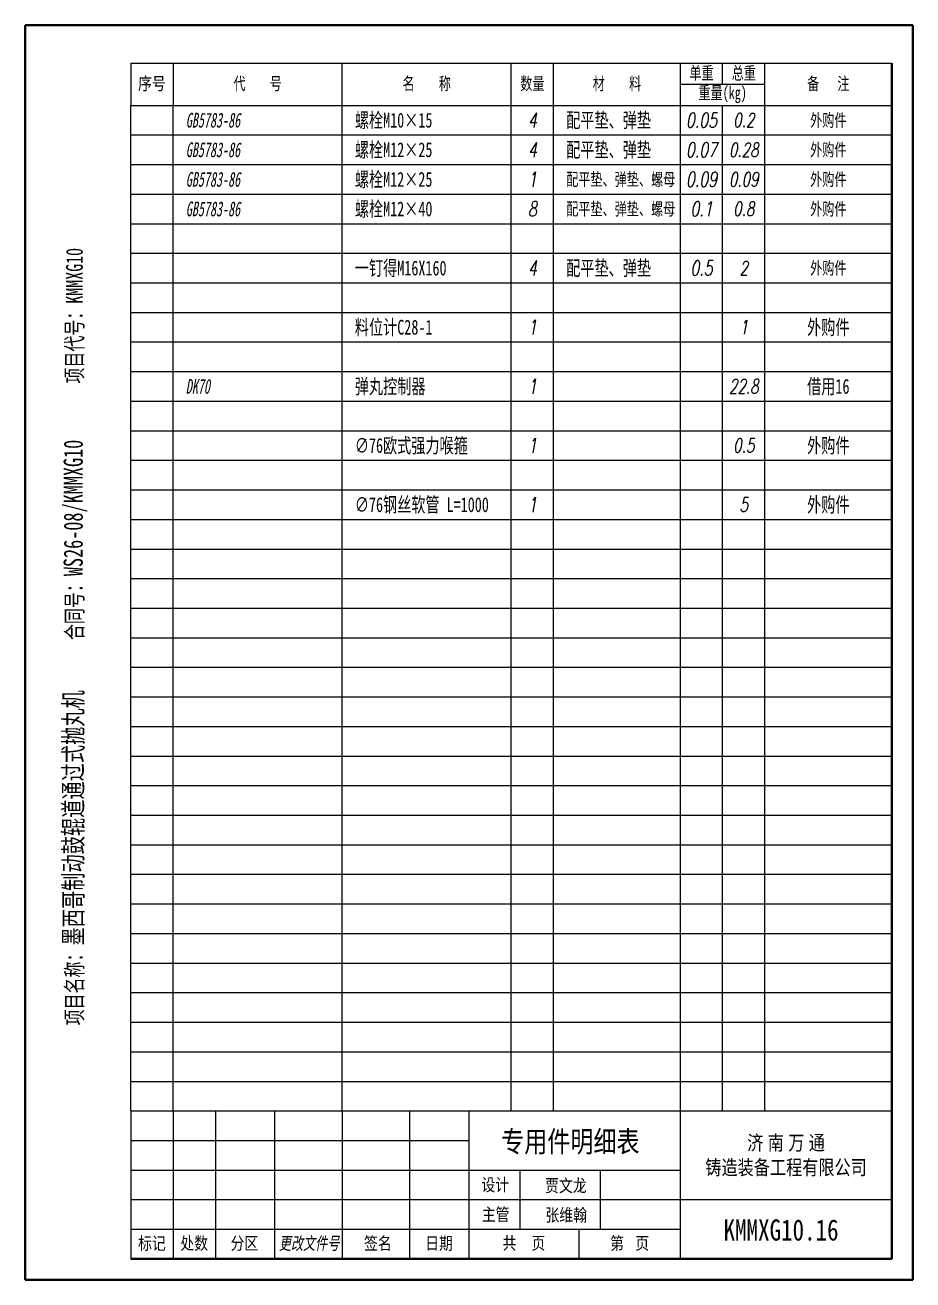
# Model space of a CAD drawing. Header units: millimetres. Extents: x 20942 to 27944, y 15544 to 18514.
# Drawn here: x 25844 to 27944, y 15544 to 18514 of the extents above; entities that cross this region are included whole.
import ezdxf
from ezdxf.enums import TextEntityAlignment as Align

# ---------------------------------------------------------------- set-up
doc = ezdxf.new("R2010")
doc.units = ezdxf.units.MM
doc.layers.add('$TD_AUDIT_GENERATED_(2C4)', color=7, linetype='Continuous', lineweight=40)
doc.layers.add('$TD_AUDIT_GENERATED_(2C5)', color=4, linetype='Continuous')
doc.layers.add('$TD_AUDIT_GENERATED_(2C6)', color=3, linetype='Continuous')
doc.styles.add('$TD_AUDIT_GENERATED_(2C7)', font='italic.shx', dxfattribs={"width": 0.7})
doc.styles.add('$TD_AUDIT_GENERATED_(2C8)', font='', dxfattribs={"width": 0.7})
doc.styles.get("Standard").update_dxf_attribs({"font": '', "width": 0.8})
doc.styles.get('$TD_AUDIT_GENERATED_(2C8)').set_extended_font_data('SimSun')
doc.styles.get('Standard').set_extended_font_data('SimSun')

# ---------------------------------------------------------------- blocks, each defined once
blk = doc.blocks.new('$TD_AUDIT_GENERATED_(8CD2)')
for p, q in [((0, 7), (180, 7)), ((0, 0), (0, 7)), ((10, 0), (10, 7)), ((50, 0), (50, 7)), ((90, 0), (90, 7)), ((100, 0), (100, 7)), ((130, 0), (130, 7)), ((140, 0), (140, 7)), ((150, 0), (150, 7)), ((180, 0), (180, 7)), ((0, 0), (180, 0))]:
    blk.add_line(p, q)
at = {"width": 0.7, "flags": 8}
for tag, style, p in [('1', '$TD_AUDIT_GENERATED_(2C7)', (5, 3.5)), ('4', '$TD_AUDIT_GENERATED_(2C7)', (95, 3.5)), ('6', '$TD_AUDIT_GENERATED_(2C7)', (135, 3.5)), ('7', '$TD_AUDIT_GENERATED_(2C7)', (145, 3.5)), ('8', '$TD_AUDIT_GENERATED_(2C8)', (165, 3.5))]:
    blk.add_attdef(tag, text='', height=3.5, dxfattribs=dict(at, style=style)).set_placement(p, align=Align.MIDDLE_CENTER)
at = {"color": 141, "flags": 8}
for tag, style, width, p in [('2', '$TD_AUDIT_GENERATED_(2C7)', 0.6, (13, 3.5)), ('3', '$TD_AUDIT_GENERATED_(2C8)', 0.7, (53, 3.5)), ('5', '$TD_AUDIT_GENERATED_(2C7)', 0.7, (103, 3.5))]:
    blk.add_attdef(tag, text='', height=3.5, dxfattribs=dict(at, style=style, width=width)).set_placement(p, align=Align.MIDDLE_LEFT)
blk = doc.blocks.new('$TD_AUDIT_GENERATED_(8CB9)')
for p, q in [((0, 10), (180, 10)), ((0, 10), (0, 0)), ((10, 10), (10, 0)), ((50, 0), (50, 10)), ((90, 0), (90, 10)), ((100, 0), (100, 10)), ((130, 0), (130, 10)), ((140, 5), (140, 10)), ((150, 0), (150, 10)), ((180, 10), (180, 0)), ((130, 5), (150, 5)), ((0, 0), (180, 0))]:
    blk.add_line(p, q)
at = {"char_height": 3, "attachment_point": 5, "style": '$TD_AUDIT_GENERATED_(2C8)'}
for s, insert in [('\\M+5B5A5\\M+5D6D8', (135, 7.5)), ('\\M+5D7DC\\M+5D6D8', (145, 7.5)), ('\\M+5B4FA    \\M+5BAC5', (30, 5)), ('\\M+5C3FB    \\M+5B3C6', (70, 5)), ('\\M+5CAFD\\M+5C1BF', (95, 5)), ('\\M+5B2C4    \\M+5C1CF', (115, 5)), ('\\M+5B1B8   \\M+5D7A2', (165, 5)), ('\\M+5D6D8\\M+5C1BF(kg)', (140, 2.5))]:
    blk.add_mtext(s, dxfattribs=dict(at, insert=insert))
at = {"insert": (5, 5), "char_height": 3, "attachment_point": 5}
blk.add_mtext('{\\f\uffbfﾬￌﾣﾤ_GB2312|b0|i0|c134|p49;\\M+5D0F2\\M+5BAC5}', dxfattribs=at)
blk = doc.blocks.new('$TD_AUDIT_GENERATED_(29EC1)')
at = {"layer": '$TD_AUDIT_GENERATED_(2C5)'}
for p, q in [((-180, 35), (-180, 0)), ((-180, 35), (0, 35)), ((-170, 35), (-170, 0)), ((-160, 35), (-160, 0)), ((-146, 35), (-146, 0)), ((-130, 35), (-130, 0)), ((-114, 0), (-114, 35)), ((-100, 35), (-100, 0)), ((-50, 0), (-50, 35)), ((-180, 28), (-100, 28)), ((-180, 21), (-50, 21)), ((-88, 21), (-88, 7)), ((-69, 21), (-69, 7)), ((-180, 14), (0, 14)), ((-50, 0), (-50, 9)), ((-180, 7), (-50, 7)), ((-74, 7), (-74, 0))]:
    blk.add_line(p, q, dxfattribs=at)
at = {"layer": '$TD_AUDIT_GENERATED_(2C5)', "attachment_point": 5}
for s, insert, char_height, width in [('{\\f\uffbfﾬￌﾣﾤ_GB2312|b0|i0|c134|p49;\\M+5BCC3 \\M+5C4CF \\M+5CDF2 \\M+5CDA8\\P\\M+5D6FD\\M+5D4EC\\M+5D7B0\\M+5B1B8\\M+5B9A4\\M+5B3CC\\M+5D3D0\\M+5CFDE\\M+5B9AB\\M+5CBBE}', (-25, 24.35), 3.5, 50), ('\\M+5C9E8\\M+5BCC6', (-93.79, 17.35), 3, 10), ('\\M+5D6F7\\M+5B9DC', (-93.7, 10.34), 3, 10), ('{\\f\uffbfﾬￌﾣﾤ_GB2312|b0|i0|c134|p49;\\M+5B1EA\\M+5BCC7}', (-175, 3.5), 3, 10), ('{\\f\uffbfﾬￌﾣﾤ_GB2312|b0|i0|c134|p49;\\M+5B4A6\\M+5CAFD}', (-165, 3.5), 3, 10), ('{\\f\uffbfﾬￌﾣﾤ_GB2312|b0|i0|c134|p49;\\M+5B7D6\\M+5C7F8}', (-153.14, 3.5), 3, 10), ('{\\f\uffbfﾬￌﾣﾤ_GB2312|b0|i0|c134|p49;\\M+5C7A9\\M+5C3FB}', (-121.57, 3.5), 3, 10), ('{\\f\uffbfﾬￌﾣﾤ_GB2312|b0|i0|c134|p49;\\M+5C8D5\\M+5C6DA}', (-107.1, 3.5), 3, 10), ('{\\f\uffbfﾬￌﾣﾤ_GB2312|b0|i0|c134|p49;\\M+5B9B2    \\M+5D2B3}', (-87, 3.54), 3, 26), ('{\\f\uffbfﾬￌﾣﾤ_GB2312|b0|i0|c134|p49;\\M+5B5DA   \\M+5D2B3}', (-62, 3.52), 3, 24)]:
    blk.add_mtext(s, dxfattribs=dict(at, insert=insert, char_height=char_height, width=width))
at = {"layer": '$TD_AUDIT_GENERATED_(2C5)', "insert": (-137.8, 3.5), "char_height": 3, "width": 17.8935, "attachment_point": 5, "style": '$TD_AUDIT_GENERATED_(2C7)'}
blk.add_mtext('\\M+5B8FC\\M+5B8C4\\M+5CEC4\\M+5BCFE\\M+5BAC5', dxfattribs=at)
at = {"layer": '$TD_AUDIT_GENERATED_(2C5)', "width": 0.8}
for tag, p in [('姓名', (-81.98, 15.82)), ('姓名', (-81.91, 8.86)), ('N', (-62.53, 1.68))]:
    blk.add_attdef(tag, p, '', height=3, dxfattribs=at)
for tag, height, p in [('S', 5, (-26.18, 4.31)), ('M', 3, (-86.59, 1.67))]:
    blk.add_attdef(tag, text='', height=height, dxfattribs=at).set_placement(p, align=Align.CENTER)
at = {"layer": '$TD_AUDIT_GENERATED_(2C6)', "insert": (-76.02, 27.45), "char_height": 5, "width": 39.6863, "attachment_point": 5}
blk.add_mtext('{\\C4;\\M+5D7A8\\M+5D3C3\\M+5BCFE\\M+5C3F7\\M+5CFB8\\M+5B1ED}', dxfattribs=at)

msp = doc.modelspace()

# ---------------------------------------------------------------- linework, layer by layer
at = {"layer": '$TD_AUDIT_GENERATED_(2C4)'}
for p, q in [((27944.3, 18513.7), (25844.3, 18513.7)), ((25844.3, 18513.7), (25844.3, 15543.7)), ((27944.3, 18513.7), (27944.3, 15543.7)), ((27894.3, 18423.7), (27894.3, 15593.7)), ((27894.3, 15593.7), (26094.3, 15593.7)), ((27944.3, 15543.7), (25844.3, 15543.7))]:
    msp.add_line(p, q, dxfattribs=at)

# ---------------------------------------------------------------- block references
at = {"layer": '$TD_AUDIT_GENERATED_(2C5)', "xscale": 10, "yscale": 10, "zscale": 10}
for name, p in [('$TD_AUDIT_GENERATED_(8CB9)', (26094.3, 18323.7)), ('$TD_AUDIT_GENERATED_(8CD2)', (26094.3, 17973.7)), ('$TD_AUDIT_GENERATED_(8CD2)', (26094.3, 17833.7)), ('$TD_AUDIT_GENERATED_(8CD2)', (26094.3, 17763.7)), ('$TD_AUDIT_GENERATED_(8CD2)', (26094.3, 17693.7)), ('$TD_AUDIT_GENERATED_(8CD2)', (26094.3, 17623.7)), ('$TD_AUDIT_GENERATED_(8CD2)', (26094.3, 17553.7)), ('$TD_AUDIT_GENERATED_(8CD2)', (26094.3, 17483.7)), ('$TD_AUDIT_GENERATED_(8CD2)', (26094.3, 17413.7)), ('$TD_AUDIT_GENERATED_(8CD2)', (26094.3, 17343.7)), ('$TD_AUDIT_GENERATED_(8CD2)', (26094.3, 17273.7)), ('$TD_AUDIT_GENERATED_(8CD2)', (26094.3, 17203.7)), ('$TD_AUDIT_GENERATED_(8CD2)', (26094.3, 17133.7)), ('$TD_AUDIT_GENERATED_(8CD2)', (26094.3, 17063.7)), ('$TD_AUDIT_GENERATED_(8CD2)', (26094.3, 16993.7)), ('$TD_AUDIT_GENERATED_(8CD2)', (26094.3, 16923.7)), ('$TD_AUDIT_GENERATED_(8CD2)', (26094.3, 16853.7)), ('$TD_AUDIT_GENERATED_(8CD2)', (26094.3, 16783.7)), ('$TD_AUDIT_GENERATED_(8CD2)', (26094.3, 16713.7)), ('$TD_AUDIT_GENERATED_(8CD2)', (26094.3, 16643.7)), ('$TD_AUDIT_GENERATED_(8CD2)', (26094.3, 16573.7)), ('$TD_AUDIT_GENERATED_(8CD2)', (26094.3, 16503.7)), ('$TD_AUDIT_GENERATED_(8CD2)', (26094.3, 16433.7)), ('$TD_AUDIT_GENERATED_(8CD2)', (26094.3, 16363.7)), ('$TD_AUDIT_GENERATED_(8CD2)', (26094.3, 16293.7)), ('$TD_AUDIT_GENERATED_(8CD2)', (26094.3, 16223.7)), ('$TD_AUDIT_GENERATED_(8CD2)', (26094.3, 16153.7)), ('$TD_AUDIT_GENERATED_(8CD2)', (26094.3, 16083.7)), ('$TD_AUDIT_GENERATED_(8CD2)', (26094.3, 16013.7)), ('$TD_AUDIT_GENERATED_(8CD2)', (26094.3, 15943.7))]:
    msp.add_blockref(name, p, dxfattribs=at)
at = {"layer": '$TD_AUDIT_GENERATED_(2C5)'}
ref = msp.add_blockref('$TD_AUDIT_GENERATED_(8CD2)', (26094.3, 18253.7), dxfattribs=dict(at, xscale=10.00000000000728, yscale=10.00000000000728, zscale=10.00000000000728))
ref.add_attrib('2', 'GB5783-86', dxfattribs={"layer": '0', "color": 141, "height": 35, "style": '$TD_AUDIT_GENERATED_(2C8)', "oblique": 10, "width": 0.6, "flags": 8}).set_placement((26224.3, 18288.7), align=Align.MIDDLE_LEFT)
ref.add_attrib('3', '螺栓M10×15', dxfattribs={"layer": '0', "color": 141, "height": 35, "style": '$TD_AUDIT_GENERATED_(2C8)', "width": 0.7, "flags": 8}).set_placement((26624.3, 18288.7), align=Align.MIDDLE_LEFT)
ref.add_attrib('4', '4', dxfattribs={"layer": '0', "height": 35, "style": '$TD_AUDIT_GENERATED_(2C7)', "width": 0.7, "flags": 8}).set_placement((27044.3, 18288.7), align=Align.MIDDLE_CENTER)
ref.add_attrib('5', '配平垫、弹垫', dxfattribs={"layer": '0', "color": 141, "height": 35, "style": '$TD_AUDIT_GENERATED_(2C8)', "width": 0.7, "flags": 8}).set_placement((27124.3, 18288.7), align=Align.MIDDLE_LEFT)
ref.add_attrib('6', '0.05', dxfattribs={"layer": '0', "height": 35, "style": '$TD_AUDIT_GENERATED_(2C7)', "width": 0.7, "flags": 8}).set_placement((27444.3, 18288.7), align=Align.MIDDLE_CENTER)
ref.add_attrib('7', '0.2', dxfattribs={"layer": '0', "height": 33.33, "style": '$TD_AUDIT_GENERATED_(2C7)', "width": 0.7, "flags": 8}).set_placement((27544.3, 18288.7), align=Align.MIDDLE_CENTER)
ref.add_attrib('8', '外购件', dxfattribs={"layer": '0', "height": 30, "style": '$TD_AUDIT_GENERATED_(2C8)', "width": 0.7, "flags": 8}).set_placement((27744.3, 18288.7), align=Align.MIDDLE_CENTER)
ref = msp.add_blockref('$TD_AUDIT_GENERATED_(8CD2)', (26094.3, 18183.7), dxfattribs=dict(at, xscale=10.00000000000728, yscale=10.00000000000728, zscale=10.00000000000728))
ref.add_attrib('2', 'GB5783-86', dxfattribs={"layer": '0', "color": 141, "height": 35, "style": '$TD_AUDIT_GENERATED_(2C8)', "oblique": 10, "width": 0.6, "flags": 8}).set_placement((26224.3, 18218.7), align=Align.MIDDLE_LEFT)
ref.add_attrib('3', '螺栓M12×25', dxfattribs={"layer": '0', "color": 141, "height": 35, "style": '$TD_AUDIT_GENERATED_(2C8)', "width": 0.7, "flags": 8}).set_placement((26624.3, 18218.7), align=Align.MIDDLE_LEFT)
ref.add_attrib('4', '4', dxfattribs={"layer": '0', "height": 35, "style": '$TD_AUDIT_GENERATED_(2C7)', "width": 0.7, "flags": 8}).set_placement((27044.3, 18218.7), align=Align.MIDDLE_CENTER)
ref.add_attrib('5', '配平垫、弹垫', dxfattribs={"layer": '0', "color": 141, "height": 35, "style": '$TD_AUDIT_GENERATED_(2C8)', "width": 0.7, "flags": 8}).set_placement((27124.3, 18218.7), align=Align.MIDDLE_LEFT)
ref.add_attrib('6', '0.07', dxfattribs={"layer": '0', "height": 35, "style": '$TD_AUDIT_GENERATED_(2C7)', "width": 0.7, "flags": 8}).set_placement((27444.3, 18218.7), align=Align.MIDDLE_CENTER)
ref.add_attrib('7', '0.28', dxfattribs={"layer": '0', "height": 33.33, "style": '$TD_AUDIT_GENERATED_(2C7)', "width": 0.7, "flags": 8}).set_placement((27544.3, 18218.7), align=Align.MIDDLE_CENTER)
ref.add_attrib('8', '外购件', dxfattribs={"layer": '0', "height": 30, "style": '$TD_AUDIT_GENERATED_(2C8)', "width": 0.7, "flags": 8}).set_placement((27744.3, 18218.7), align=Align.MIDDLE_CENTER)
ref = msp.add_blockref('$TD_AUDIT_GENERATED_(8CD2)', (26094.3, 18113.7), dxfattribs=dict(at, xscale=10.00000000000728, yscale=10.00000000000728, zscale=10.00000000000728))
ref.add_attrib('2', 'GB5783-86', dxfattribs={"layer": '0', "color": 141, "height": 35, "style": '$TD_AUDIT_GENERATED_(2C8)', "oblique": 10, "width": 0.6, "flags": 8}).set_placement((26224.3, 18148.7), align=Align.MIDDLE_LEFT)
ref.add_attrib('3', '螺栓M12×25', dxfattribs={"layer": '0', "color": 141, "height": 35, "style": '$TD_AUDIT_GENERATED_(2C8)', "width": 0.7, "flags": 8}).set_placement((26624.3, 18148.7), align=Align.MIDDLE_LEFT)
ref.add_attrib('4', '1', dxfattribs={"layer": '0', "height": 35, "style": '$TD_AUDIT_GENERATED_(2C7)', "width": 0.7, "flags": 8}).set_placement((27044.3, 18148.7), align=Align.MIDDLE_CENTER)
ref.add_attrib('5', '配平垫、弹垫、螺母', dxfattribs={"layer": '0', "color": 141, "height": 30, "style": '$TD_AUDIT_GENERATED_(2C8)', "width": 0.7, "flags": 8}).set_placement((27124.3, 18148.7), align=Align.MIDDLE_LEFT)
ref.add_attrib('6', '0.09', dxfattribs={"layer": '0', "height": 35, "style": '$TD_AUDIT_GENERATED_(2C7)', "width": 0.7, "flags": 8}).set_placement((27444.3, 18148.7), align=Align.MIDDLE_CENTER)
ref.add_attrib('7', '0.09', dxfattribs={"layer": '0', "height": 33.33, "style": '$TD_AUDIT_GENERATED_(2C7)', "width": 0.7, "flags": 8}).set_placement((27544.3, 18148.7), align=Align.MIDDLE_CENTER)
ref.add_attrib('8', '外购件', dxfattribs={"layer": '0', "height": 30, "style": '$TD_AUDIT_GENERATED_(2C8)', "width": 0.7, "flags": 8}).set_placement((27744.3, 18148.7), align=Align.MIDDLE_CENTER)
ref = msp.add_blockref('$TD_AUDIT_GENERATED_(8CD2)', (26094.3, 18043.7), dxfattribs=dict(at, xscale=10.00000000000728, yscale=10.00000000000728, zscale=10.00000000000728))
ref.add_attrib('2', 'GB5783-86', dxfattribs={"layer": '0', "color": 141, "height": 35, "style": '$TD_AUDIT_GENERATED_(2C8)', "oblique": 10, "width": 0.6, "flags": 8}).set_placement((26224.3, 18078.7), align=Align.MIDDLE_LEFT)
ref.add_attrib('3', '螺栓M12×40', dxfattribs={"layer": '0', "color": 141, "height": 35, "style": '$TD_AUDIT_GENERATED_(2C8)', "width": 0.7, "flags": 8}).set_placement((26624.3, 18078.7), align=Align.MIDDLE_LEFT)
ref.add_attrib('4', '8', dxfattribs={"layer": '0', "height": 35, "style": '$TD_AUDIT_GENERATED_(2C7)', "width": 0.7, "flags": 8}).set_placement((27044.3, 18078.7), align=Align.MIDDLE_CENTER)
ref.add_attrib('5', '配平垫、弹垫、螺母', dxfattribs={"layer": '0', "color": 141, "height": 30, "style": '$TD_AUDIT_GENERATED_(2C8)', "width": 0.7, "flags": 8}).set_placement((27124.3, 18078.7), align=Align.MIDDLE_LEFT)
ref.add_attrib('6', '0.1', dxfattribs={"layer": '0', "height": 35, "style": '$TD_AUDIT_GENERATED_(2C7)', "width": 0.7, "flags": 8}).set_placement((27444.3, 18078.7), align=Align.MIDDLE_CENTER)
ref.add_attrib('7', '0.8', dxfattribs={"layer": '0', "height": 33.33, "style": '$TD_AUDIT_GENERATED_(2C7)', "width": 0.7, "flags": 8}).set_placement((27544.3, 18078.7), align=Align.MIDDLE_CENTER)
ref.add_attrib('8', '外购件', dxfattribs={"layer": '0', "height": 30, "style": '$TD_AUDIT_GENERATED_(2C8)', "width": 0.7, "flags": 8}).set_placement((27744.3, 18078.7), align=Align.MIDDLE_CENTER)
ref = msp.add_blockref('$TD_AUDIT_GENERATED_(8CD2)', (26094.3, 17903.7), dxfattribs=dict(at, xscale=10.00000000000728, yscale=10.00000000000728, zscale=10.00000000000728))
ref.add_attrib('3', '一钉得M16X160', dxfattribs={"layer": '0', "color": 141, "height": 35, "style": '$TD_AUDIT_GENERATED_(2C8)', "width": 0.7, "flags": 8}).set_placement((26624.3, 17938.7), align=Align.MIDDLE_LEFT)
ref.add_attrib('4', '4', dxfattribs={"layer": '0', "height": 35, "style": '$TD_AUDIT_GENERATED_(2C7)', "width": 0.7, "flags": 8}).set_placement((27044.3, 17938.7), align=Align.MIDDLE_CENTER)
ref.add_attrib('5', '配平垫、弹垫', dxfattribs={"layer": '0', "color": 141, "height": 35, "style": '$TD_AUDIT_GENERATED_(2C8)', "width": 0.7, "flags": 8}).set_placement((27124.3, 17938.7), align=Align.MIDDLE_LEFT)
ref.add_attrib('6', '0.5', dxfattribs={"layer": '0', "height": 35, "style": '$TD_AUDIT_GENERATED_(2C7)', "width": 0.7, "flags": 8}).set_placement((27444.3, 17938.7), align=Align.MIDDLE_CENTER)
ref.add_attrib('7', '2', dxfattribs={"layer": '0', "height": 33.3, "style": '$TD_AUDIT_GENERATED_(2C7)', "width": 0.7, "flags": 8}).set_placement((27544.3, 17938.7), align=Align.MIDDLE_CENTER)
ref.add_attrib('8', '外购件', dxfattribs={"layer": '0', "height": 30, "style": '$TD_AUDIT_GENERATED_(2C8)', "width": 0.7, "flags": 8}).set_placement((27744.3, 17938.7), align=Align.MIDDLE_CENTER)
ref = msp.add_blockref('$TD_AUDIT_GENERATED_(8CD2)', (26094.3, 17763.7), dxfattribs=dict(at, xscale=10.00000000000728, yscale=10.00000000000728, zscale=10.00000000000728))
ref.add_attrib('3', '料位计C28-1', dxfattribs={"layer": '0', "color": 141, "height": 35, "style": '$TD_AUDIT_GENERATED_(2C8)', "width": 0.7, "flags": 8}).set_placement((26624.3, 17798.7), align=Align.MIDDLE_LEFT)
ref.add_attrib('4', '1', dxfattribs={"layer": '0', "height": 35, "style": '$TD_AUDIT_GENERATED_(2C7)', "width": 0.7, "flags": 8}).set_placement((27044.3, 17798.7), align=Align.MIDDLE_CENTER)
ref.add_attrib('7', '1', dxfattribs={"layer": '0', "height": 33.3, "style": '$TD_AUDIT_GENERATED_(2C7)', "width": 0.7, "flags": 8}).set_placement((27544.3, 17798.7), align=Align.MIDDLE_CENTER)
ref.add_attrib('8', '外购件', dxfattribs={"layer": '0', "height": 35, "style": '$TD_AUDIT_GENERATED_(2C8)', "width": 0.7, "flags": 8}).set_placement((27744.3, 17798.7), align=Align.MIDDLE_CENTER)
ref = msp.add_blockref('$TD_AUDIT_GENERATED_(8CD2)', (26094.3, 17623.7), dxfattribs=dict(at, xscale=10.00000000000728, yscale=10.00000000000728, zscale=10.00000000000728))
ref.add_attrib('2', 'DK70', dxfattribs={"layer": '0', "color": 141, "height": 35, "style": '$TD_AUDIT_GENERATED_(2C8)', "oblique": 10, "width": 0.6, "flags": 8}).set_placement((26224.3, 17658.7), align=Align.MIDDLE_LEFT)
ref.add_attrib('3', '弹丸控制器', dxfattribs={"layer": '0', "color": 141, "height": 35, "style": '$TD_AUDIT_GENERATED_(2C8)', "width": 0.7, "flags": 8}).set_placement((26624.3, 17658.7), align=Align.MIDDLE_LEFT)
ref.add_attrib('4', '1', dxfattribs={"layer": '0', "height": 35, "style": '$TD_AUDIT_GENERATED_(2C7)', "width": 0.7, "flags": 8}).set_placement((27044.3, 17658.7), align=Align.MIDDLE_CENTER)
ref.add_attrib('7', '22.8', dxfattribs={"layer": '0', "height": 33.33, "style": '$TD_AUDIT_GENERATED_(2C7)', "width": 0.7, "flags": 8}).set_placement((27544.3, 17658.7), align=Align.MIDDLE_CENTER)
ref.add_attrib('8', '借用16', dxfattribs={"layer": '0', "height": 35, "style": '$TD_AUDIT_GENERATED_(2C8)', "width": 0.7, "flags": 8}).set_placement((27744.3, 17658.7), align=Align.MIDDLE_CENTER)
ref = msp.add_blockref('$TD_AUDIT_GENERATED_(8CD2)', (26094.3, 17483.7), dxfattribs=dict(at, xscale=10.00000000000728, yscale=10.00000000000728, zscale=10.00000000000728))
ref.add_attrib('3', '∅76欧式强力喉箍', dxfattribs={"layer": '0', "color": 141, "height": 35, "style": '$TD_AUDIT_GENERATED_(2C8)', "width": 0.7, "flags": 8}).set_placement((26624.3, 17518.7), align=Align.MIDDLE_LEFT)
ref.add_attrib('4', '1', dxfattribs={"layer": '0', "height": 35, "style": '$TD_AUDIT_GENERATED_(2C7)', "width": 0.7, "flags": 8}).set_placement((27044.3, 17518.7), align=Align.MIDDLE_CENTER)
ref.add_attrib('7', '0.5', dxfattribs={"layer": '0', "height": 33.33, "style": '$TD_AUDIT_GENERATED_(2C7)', "width": 0.7, "flags": 8}).set_placement((27544.3, 17518.7), align=Align.MIDDLE_CENTER)
ref.add_attrib('8', '外购件', dxfattribs={"layer": '0', "height": 35, "style": '$TD_AUDIT_GENERATED_(2C8)', "width": 0.7, "flags": 8}).set_placement((27744.3, 17518.7), align=Align.MIDDLE_CENTER)
ref = msp.add_blockref('$TD_AUDIT_GENERATED_(8CD2)', (26094.3, 17343.7), dxfattribs=dict(at, xscale=10.00000000000728, yscale=10.00000000000728, zscale=10.00000000000728))
ref.add_attrib('3', '∅76钢丝软管 L=1000', dxfattribs={"layer": '0', "color": 141, "height": 35, "style": '$TD_AUDIT_GENERATED_(2C8)', "width": 0.7, "flags": 8}).set_placement((26624.3, 17378.7), align=Align.MIDDLE_LEFT)
ref.add_attrib('4', '1', dxfattribs={"layer": '0', "height": 35, "style": '$TD_AUDIT_GENERATED_(2C7)', "width": 0.7, "flags": 8}).set_placement((27044.3, 17378.7), align=Align.MIDDLE_CENTER)
ref.add_attrib('7', '5', dxfattribs={"layer": '0', "height": 33.3, "style": '$TD_AUDIT_GENERATED_(2C7)', "width": 0.7, "flags": 8}).set_placement((27544.3, 17378.7), align=Align.MIDDLE_CENTER)
ref.add_attrib('8', '外购件', dxfattribs={"layer": '0', "height": 35, "style": '$TD_AUDIT_GENERATED_(2C8)', "width": 0.7, "flags": 8}).set_placement((27744.3, 17378.7), align=Align.MIDDLE_CENTER)
ref = msp.add_blockref('$TD_AUDIT_GENERATED_(29EC1)', (27894.3, 15593.7), dxfattribs=dict(at, xscale=10, yscale=10, zscale=10))
ref.add_attrib('S', 'KMMXG10.16', dxfattribs={"height": 50, "width": 0.8}).set_placement((27632.5, 15636.9), align=Align.CENTER)
ref.add_attrib('主管', '张维翰', (27075.2, 15682.3), dxfattribs={"height": 30, "width": 0.8})
ref.add_attrib('设计', '贾文龙', (27074.5, 15751.9), dxfattribs={"height": 30, "width": 0.8})

# ---------------------------------------------------------------- texts
at = {"layer": '$TD_AUDIT_GENERATED_(2C6)', "width": 987.414, "attachment_point": 1, "rotation": 90, "style": '$TD_AUDIT_GENERATED_(2C8)'}
for s, insert, char_height in [('{\\H0.876x;\\M+5CFEE\\M+5C4BF\\M+5B4FA\\M+5BAC5\\M+5A3BAKMMXG10}\\M+5A1A1\\M+5A1A1\\M+5A1A1\\M+5A1A1', (25935.5, 17665.3), 45.205), ('{\\H0.876x;\\M+5BACF\\M+5CDAC\\M+5BAC5\\M+5A3BA}WS26-08/KMMXG10{\\H0.876x;\\P\\M+5A1A1}\\M+5A1A1\\M+5A1A1\\M+5A1A1\\M+5A1A1', (25935.5, 17058.2), 45.205), ('{\\H0.876x;\\M+5CFEE\\M+5C4BF\\M+5C3FB\\M+5B3C6\\M+5A3BA}\\M+5C4AB\\M+5CEF7\\M+5B8E7\\M+5D6C6\\M+5B6AF\\M+5B9C4\\M+5B9F5\\M+5B5C0\\M+5CDA8\\M+5B9FD\\M+5CABD\\M+5C5D7\\M+5CDE8\\M+5BBFA', (25935.5, 16146.2), 45.2053)]:
    msp.add_mtext(s, dxfattribs=dict(at, insert=insert, char_height=char_height))

doc.saveas('drawing.dxf')
